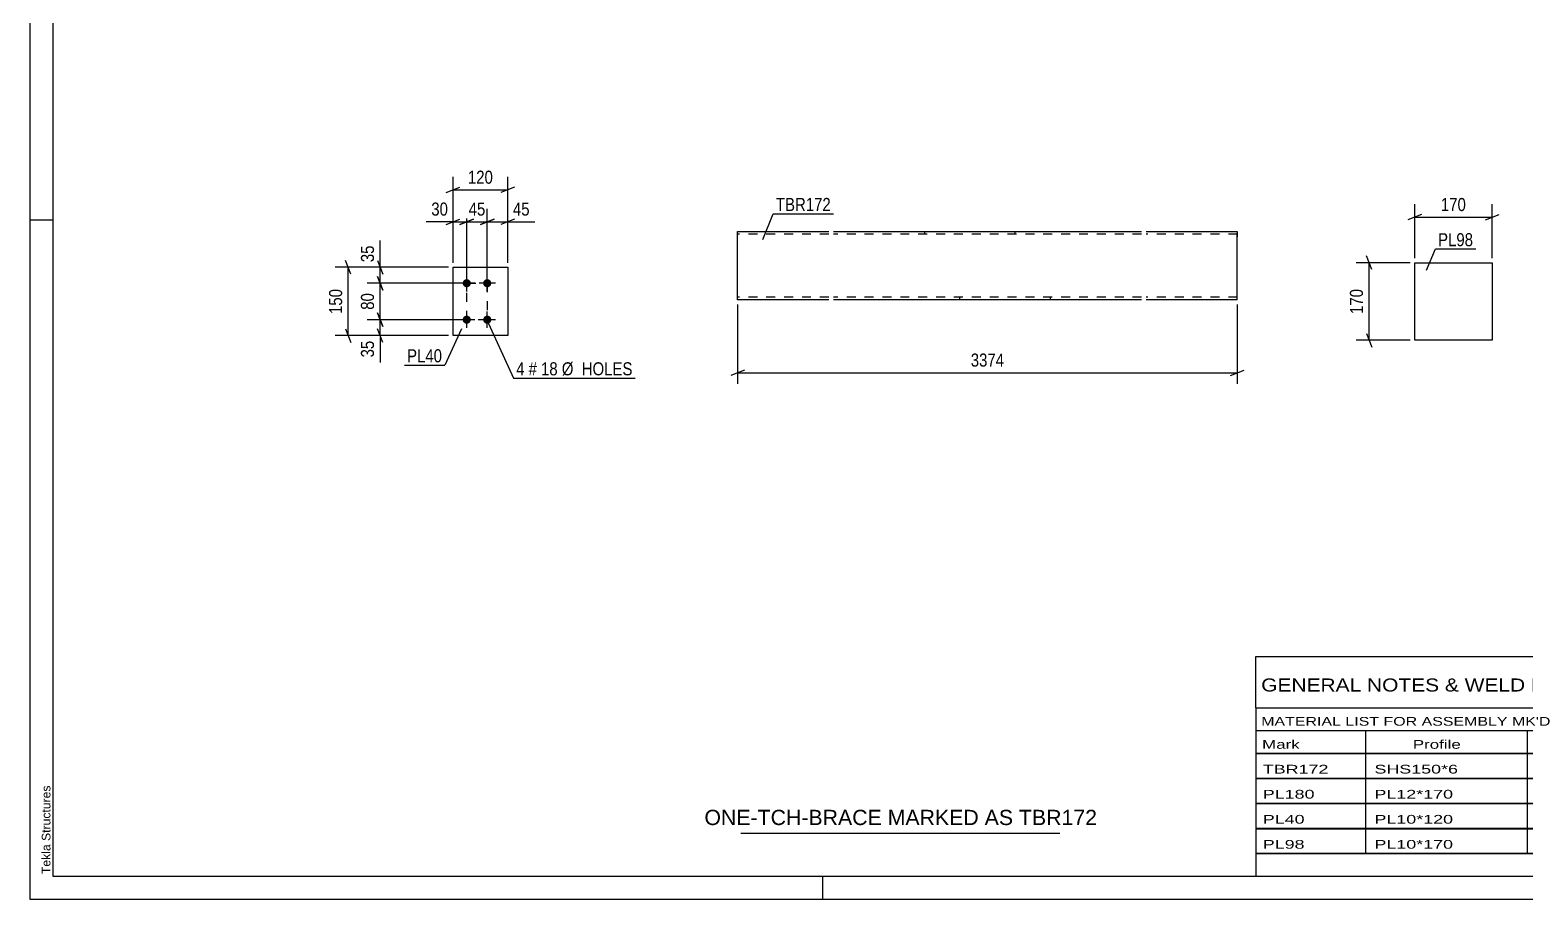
# Model space of a CAD drawing. Header units: millimetres. Extents: x 0 to 594, y 0 to 420.
# Drawn here: x 0 to 328.3, y 0 to 190.8 of the extents above; entities that cross this region are included whole.
import ezdxf

# ---------------------------------------------------------------- set-up
doc = ezdxf.new("R2010")
doc.units = ezdxf.units.MM
doc.linetypes.add('DXK_LINE_DOT2', pattern=[3.9198, 1.9599, -1.9599])
doc.styles.add('Arial', font='ARIAL.TTF', dxfattribs={"height": 0.2})
doc.styles.add('Arial Narrow', font='ARIALN.TTF', dxfattribs={"height": 0.2})

# ---------------------------------------------------------------- blocks, each defined once
blk = doc.blocks.new('Unknown-580873524-1130')
at = {"color": 5, "linetype": 'Continuous'}
for p, q in [((0, 420), (0, 0)), ((5, 415), (5, 5)), ((5, 149), (0, 149)), ((5, 5), (589, 5)), ((174, 0), (174, 5)), ((0, 0), (594, 0))]:
    blk.add_line(p, q, dxfattribs=at)
at = {"color": 174, "linetype": 'Continuous', "style": 'Arial'}
blk.add_text('Tekla Structures', height=1.9102, rotation=90, dxfattribs=at).set_placement((4.5, 5.5))
blk = doc.blocks.new('Bolt-580873524-2170 - 2136')
at = {"linetype": 'Continuous'}
for points in [[(95.84, 134.27, -1), (95.84, 136.07, -1)], [(100.34, 134.27, -1), (100.34, 136.07, -1)], [(95.84, 126.27, -1), (95.84, 128.07, -1)], [(100.34, 126.27, -1), (100.34, 128.07, -1)]]:
    blk.add_hatch(color=1, dxfattribs=at).paths.add_polyline_path(points)
at = {"color": 1, "linetype": 'Continuous'}
for p, q in [((97.64, 135.17), (94.04, 135.17)), ((95.84, 133.37), (95.84, 136.97)), ((102.14, 135.17), (98.54, 135.17)), ((100.34, 133.37), (100.34, 136.97)), ((95.84, 125.37), (95.84, 128.97)), ((100.34, 125.37), (100.34, 128.97)), ((97.64, 127.17), (94.04, 127.17)), ((102.14, 127.17), (98.54, 127.17))]:
    blk.add_line(p, q, dxfattribs=at)
blk = doc.blocks.new('Part-580873524-2175 - 2136')
at = {"color": 2, "linetype": 'Continuous'}
for p, q in [((92.84, 123.67), (92.84, 138.67)), ((92.84, 138.67), (104.84, 138.67)), ((104.84, 138.67), (104.84, 123.67)), ((104.84, 123.67), (92.84, 123.67))]:
    blk.add_line(p, q, dxfattribs=at)
blk = doc.blocks.new('Part-580873524-2379 - 2373')
at = {"color": 2, "linetype": 'Continuous'}
for p, q in [((303.83, 122.67), (303.83, 139.67)), ((303.83, 139.67), (320.83, 139.67)), ((320.83, 139.67), (320.83, 122.67)), ((320.83, 122.67), (303.83, 122.67))]:
    blk.add_line(p, q, dxfattribs=at)
blk = doc.blocks.new('Part-580873524-2523 - 2517')
at = {"color": 2, "linetype": 'Continuous'}
for p, q in [((155.28, 131.62), (155.28, 146.53)), ((155.28, 146.53), (175.28, 146.53)), ((176.28, 146.53), (243.9, 146.53)), ((244.9, 146.53), (264.9, 146.53)), ((264.9, 146.53), (264.9, 146.44)), ((264.9, 146.44), (264.9, 145.33)), ((264.9, 131.53), (264.9, 145.33)), ((155.28, 131.53), (155.28, 131.62)), ((175.28, 131.53), (155.28, 131.53)), ((243.9, 131.53), (176.28, 131.53)), ((264.9, 131.53), (244.9, 131.53))]:
    blk.add_line(p, q, dxfattribs=at)
at = {"color": 7, "linetype": 'DXK_LINE_DOT2'}
for p, q in [((175.28, 145.93), (155.28, 145.93)), ((243.9, 145.93), (176.28, 145.93)), ((196.28, 146.53), (196.28, 145.93)), ((216.13, 146.53), (216.13, 145.93)), ((264.9, 145.93), (244.9, 145.93)), ((264.9, 145.33), (264.9, 146.18)), ((155.28, 132.13), (155.28, 132.18)), ((175.28, 132.13), (155.28, 132.13)), ((243.9, 132.13), (176.28, 132.13)), ((204.06, 131.53), (204.06, 132.13)), ((223.9, 131.53), (223.9, 132.13)), ((264.9, 132.13), (244.9, 132.13)), ((264.9, 132.13), (264.9, 132.18))]:
    blk.add_line(p, q, dxfattribs=at)
blk = doc.blocks.new('Rectangle-580873524-2359 - 2136')
at = {"color": 1, "linetype": 'DXK_LINE_DOT2'}
blk.add_lwpolyline([(95.84, 135.17), (100.34, 135.17), (100.34, 127.17), (95.84, 127.17), (95.84, 135.17)], close=True, dxfattribs=at)
blk = doc.blocks.new('StraightDimension-580873524-2275 - 2136')
at = {"color": 7, "linetype": 'Continuous'}
for p, q in [((91.84, 138.67), (73.99, 138.67)), ((76.24, 140.17), (77.44, 137.17)), ((76.84, 135.17), (76.84, 138.67)), ((94.84, 135.17), (73.99, 135.17)), ((77.44, 133.67), (76.24, 136.67))]:
    blk.add_line(p, q, dxfattribs=at)
at = {"color": 0}
blk.add_wipeout([(76.09, 144.06), (71.89, 144.06), (71.89, 139.2), (76.09, 139.2)], dxfattribs=at)
at = {"color": 7, "linetype": 'Continuous'}
blk.add_line((76.84, 138.67), (76.84, 144.58), dxfattribs=at)
blk.add_line((76.84, 138.67), (76.84, 144.58), dxfattribs=at)
at = {"color": 3, "style": 'Arial Narrow'}
blk.add_text('35', height=2.863, rotation=90.0002, dxfattribs=at).set_placement((75.49, 139.8))
blk = doc.blocks.new('StraightDimension-580873524-2252 - 2136')
at = {"color": 7, "linetype": 'Continuous'}
for p, q in [((76.24, 128.67), (77.44, 125.67)), ((94.84, 127.17), (73.99, 127.17)), ((77.44, 122.17), (76.24, 125.17)), ((76.84, 123.67), (76.84, 127.17)), ((91.84, 123.67), (73.99, 123.67))]:
    blk.add_line(p, q, dxfattribs=at)
at = {"color": 0}
blk.add_wipeout([(76.09, 123.15), (71.89, 123.15), (71.89, 118.29), (76.09, 118.29)], dxfattribs=at)
at = {"color": 7, "linetype": 'Continuous'}
blk.add_line((76.84, 123.67), (76.84, 117.77), dxfattribs=at)
blk.add_line((76.84, 123.67), (76.84, 117.77), dxfattribs=at)
at = {"color": 3, "style": 'Arial Narrow'}
blk.add_text('35', height=2.863, rotation=90.0002, dxfattribs=at).set_placement((75.49, 118.89))
blk = doc.blocks.new('StraightDimension-580873524-2265 - 2136')
at = {"color": 7, "linetype": 'Continuous'}
for p, q in [((94.84, 135.17), (73.99, 135.17)), ((76.24, 136.67), (77.44, 133.67)), ((76.84, 127.17), (76.84, 135.17)), ((77.44, 125.67), (76.24, 128.67)), ((94.84, 127.17), (73.99, 127.17))]:
    blk.add_line(p, q, dxfattribs=at)
at = {"color": 0}
blk.add_wipeout([(76.09, 133.6), (71.89, 133.6), (71.89, 128.75), (76.09, 128.75)], dxfattribs=at)
at = {"color": 3, "style": 'Arial Narrow'}
blk.add_text('80', height=2.863, rotation=90.0002, dxfattribs=at).set_placement((75.49, 129.35))
blk = doc.blocks.new('StraightDimension-580873524-2289 - 2136')
at = {"color": 7, "linetype": 'Continuous'}
for p, q in [((91.84, 138.67), (66.99, 138.67)), ((70.44, 137.17), (69.24, 140.17)), ((69.84, 123.67), (69.84, 138.67)), ((69.24, 125.17), (70.44, 122.17)), ((91.84, 123.67), (66.99, 123.67))]:
    blk.add_line(p, q, dxfattribs=at)
at = {"color": 0}
blk.add_wipeout([(69.09, 134.52), (64.89, 134.52), (64.89, 127.83), (69.09, 127.83)], dxfattribs=at)
at = {"color": 3, "style": 'Arial Narrow'}
blk.add_text('150', height=2.863, rotation=90.0002, dxfattribs=at).set_placement((68.49, 128.43))
blk = doc.blocks.new('StraightDimension-580873524-2306 - 2136')
at = {"color": 7, "linetype": 'Continuous'}
for p, q in [((92.84, 139.67), (92.84, 151.52)), ((95.84, 136.17), (95.84, 151.52)), ((91.34, 148.07), (94.34, 149.27)), ((92.84, 148.67), (95.84, 148.67)), ((97.34, 149.27), (94.34, 148.07))]:
    blk.add_line(p, q, dxfattribs=at)
at = {"color": 0}
blk.add_wipeout([(92.32, 149.42), (92.32, 153.62), (87.46, 153.62), (87.46, 149.42)], dxfattribs=at)
at = {"color": 7, "linetype": 'Continuous'}
blk.add_line((92.84, 148.67), (86.94, 148.67), dxfattribs=at)
blk.add_line((92.84, 148.67), (86.94, 148.67), dxfattribs=at)
at = {"color": 3, "style": 'Arial Narrow'}
blk.add_text('30', height=2.863, dxfattribs=at).set_placement((88.06, 150.02))
blk = doc.blocks.new('StraightDimension-580873524-2319 - 2136')
at = {"color": 7, "linetype": 'Continuous'}
for p, q in [((95.84, 136.17), (95.84, 151.52)), ((100.34, 136.17), (100.34, 151.52)), ((94.34, 148.07), (97.34, 149.27)), ((95.84, 148.67), (100.34, 148.67)), ((101.84, 149.27), (98.84, 148.07))]:
    blk.add_line(p, q, dxfattribs=at)
at = {"color": 0}
blk.add_wipeout([(100.52, 149.42), (100.52, 153.62), (95.66, 153.62), (95.66, 149.42)], dxfattribs=at)
at = {"color": 3, "style": 'Arial Narrow'}
blk.add_text('45', height=2.863, dxfattribs=at).set_placement((96.26, 150.02))
blk = doc.blocks.new('StraightDimension-580873524-2329 - 2136')
at = {"color": 7, "linetype": 'Continuous'}
for p, q in [((100.34, 136.17), (100.34, 151.52)), ((104.84, 139.67), (104.84, 151.52)), ((98.84, 148.07), (101.84, 149.27)), ((100.34, 148.67), (104.84, 148.67)), ((106.34, 149.27), (103.34, 148.07))]:
    blk.add_line(p, q, dxfattribs=at)
at = {"color": 0}
blk.add_wipeout([(110.22, 149.42), (110.22, 153.62), (105.37, 153.62), (105.37, 149.42)], dxfattribs=at)
at = {"color": 7, "linetype": 'Continuous'}
blk.add_line((104.84, 148.67), (110.75, 148.67), dxfattribs=at)
blk.add_line((104.84, 148.67), (110.75, 148.67), dxfattribs=at)
at = {"color": 3, "style": 'Arial Narrow'}
blk.add_text('45', height=2.863, dxfattribs=at).set_placement((105.97, 150.02))
blk = doc.blocks.new('StraightDimension-580873524-2343 - 2136')
at = {"color": 7, "linetype": 'Continuous'}
for p, q in [((92.84, 139.67), (92.84, 158.52)), ((104.84, 139.67), (104.84, 158.52)), ((91.34, 155.07), (94.34, 156.27)), ((92.84, 155.67), (104.84, 155.67)), ((106.34, 156.27), (103.34, 155.07))]:
    blk.add_line(p, q, dxfattribs=at)
at = {"color": 0}
blk.add_wipeout([(102.18, 156.42), (102.18, 160.62), (95.5, 160.62), (95.5, 156.42)], dxfattribs=at)
at = {"color": 3, "style": 'Arial Narrow'}
blk.add_text('120', height=2.863, dxfattribs=at).set_placement((96.1, 157.02))
blk = doc.blocks.new('StraightDimension-580873524-2381 - 2373')
at = {"color": 7, "linetype": 'Continuous'}
for p, q in [((303.83, 140.67), (303.83, 152.52)), ((320.83, 140.67), (320.83, 152.52)), ((305.33, 150.27), (302.33, 149.07)), ((303.83, 149.67), (320.83, 149.67)), ((319.33, 149.07), (322.33, 150.27))]:
    blk.add_line(p, q, dxfattribs=at)
at = {"color": 0}
blk.add_wipeout([(315.67, 150.42), (315.67, 154.62), (308.98, 154.62), (308.98, 150.42)], dxfattribs=at)
at = {"color": 3, "style": 'Arial Narrow'}
blk.add_text('170', height=2.863, dxfattribs=at).set_placement((309.58, 151.02))
blk = doc.blocks.new('StraightDimension-580873524-2392 - 2373')
at = {"color": 7, "linetype": 'Continuous'}
for p, q in [((294.43, 138.17), (293.23, 141.17)), ((302.83, 139.67), (290.98, 139.67)), ((293.83, 122.67), (293.83, 139.67)), ((302.83, 122.67), (290.98, 122.67)), ((293.23, 124.17), (294.43, 121.17))]:
    blk.add_line(p, q, dxfattribs=at)
at = {"color": 0}
blk.add_wipeout([(293.08, 134.52), (288.88, 134.52), (288.88, 127.83), (293.08, 127.83)], dxfattribs=at)
at = {"color": 3, "style": 'Arial Narrow'}
blk.add_text('170', height=2.863, rotation=90.0002, dxfattribs=at).set_placement((292.48, 128.43))
blk = doc.blocks.new('StraightDimension-580873524-2530 - 2517')
at = {"color": 7, "linetype": 'Continuous'}
for p, q in [((155.28, 130.53), (155.28, 113.13)), ((264.9, 130.53), (264.9, 113.13)), ((156.78, 116.13), (153.78, 114.93)), ((155.28, 115.53), (264.9, 115.53)), ((263.4, 114.93), (266.4, 116.13))]:
    blk.add_line(p, q, dxfattribs=at)
at = {"color": 0}
blk.add_wipeout([(214.35, 116.28), (214.35, 120.48), (205.83, 120.48), (205.83, 116.28)], dxfattribs=at)
at = {"color": 3, "style": 'Arial Narrow'}
blk.add_text('3374', height=2.863, dxfattribs=at).set_placement((206.43, 116.88))
blk = doc.blocks.new('Unknown-580873524-4530')
at = {"color": 7, "linetype": 'Continuous'}
for p, q in [((269, 53.25), (429, 53.25)), ((269, 42), (269, 53.25)), ((429, 53.25), (429, 42)), ((269, 42), (429, 42)), ((269, 42), (269, 37)), ((429, 42), (429, 37)), ((269, 37), (429, 37)), ((269, 37), (269, 32)), ((293, 37), (293, 32)), ((328.5, 37), (328.5, 32)), ((354.5, 37), (354.5, 32)), ((367.5, 37), (367.5, 32)), ((385, 37), (385, 32)), ((407, 37), (407, 32)), ((429, 37), (429, 32)), ((269, 32), (429, 32)), ((269, 31.95), (269, 26.55)), ((269, 31.95), (429, 31.95)), ((293, 32), (293, 26.5)), ((328.5, 32), (328.5, 26.5)), ((354.5, 32), (354.5, 26.5)), ((367.5, 32), (367.5, 26.5)), ((385, 32), (385, 26.5)), ((407, 32), (407, 26.5)), ((429, 31.95), (429, 26.55)), ((269, 26.55), (429, 26.55)), ((269, 26.45), (269, 21.05)), ((269, 26.45), (429, 26.45)), ((293, 26.5), (293, 21)), ((328.5, 26.5), (328.5, 21)), ((354.5, 26.5), (354.5, 21)), ((367.5, 26.5), (367.5, 21)), ((385, 26.5), (385, 21)), ((407, 26.5), (407, 21)), ((429, 26.45), (429, 21.05)), ((269, 21.05), (429, 21.05)), ((269, 20.95), (269, 15.55)), ((269, 20.95), (429, 20.95)), ((293, 21), (293, 15.5)), ((328.5, 21), (328.5, 15.5)), ((354.5, 21), (354.5, 15.5)), ((367.5, 21), (367.5, 15.5)), ((385, 21), (385, 15.5)), ((407, 21), (407, 15.5)), ((429, 20.95), (429, 15.55)), ((269, 15.55), (429, 15.55)), ((269, 15.45), (269, 10.05)), ((269, 15.45), (429, 15.45)), ((293, 15.5), (293, 10)), ((328.5, 15.5), (328.5, 10)), ((354.5, 15.5), (354.5, 10)), ((367.5, 15.5), (367.5, 10)), ((385, 15.5), (385, 10)), ((407, 15.5), (407, 10)), ((429, 15.45), (429, 10.05)), ((269, 10.05), (429, 10.05)), ((269, 10), (429, 10)), ((269, 10), (269, 5)), ((385, 10), (385, 5)), ((407, 10), (407, 5)), ((429, 10), (429, 5)), ((269, 5), (429, 5))]:
    blk.add_line(p, q, dxfattribs=at)
at = {"color": 7, "style": 'Arial Narrow'}
for s, height, width, p in [('GENERAL NOTES & WELD DETAILS :', 2.8633, 1.4, (270.15, 45.56)), ('REFER TYP DRAWING TYP-01', 1.9089, 1.6, (353.7, 45.66)), ("MATERIAL LIST FOR ASSEMBLY MK'D", 1.9089, 1.6, (270.15, 38.06)), ('TBR172', 1.909, 1.794707, (361.59, 37.97)), ('1', 1.91, 1.794707, (391.08, 38.06)), ('No. Required', 1.9089, 1.6, (400.41, 38.06)), ('Mark', 1.909, 1.7, (270.34, 33)), ('Profile', 1.909, 1.7, (303.41, 33)), ('Material', 1.909, 1.7, (333.54, 33.06)), ('No.', 1.909, 1.7, (358.5, 33.06)), ('Length', 1.909, 1.7, (369, 33.06)), ('Area', 1.909, 1.7, (391.5, 33.06)), ('Weight', 1.909, 1.7, (411, 33.06))]:
    blk.add_text(s, height=height, dxfattribs=dict(at, width=width)).set_placement(p)
at = {"color": 7, "linetype": 'Continuous', "style": 'Arial Narrow'}
for s, height, width, p in [('TBR172', 1.909, 1.794707, (270.5, 27.56)), ('SHS150*6', 1.909, 1.794707, (295, 27.56)), ('E350', 1.909, 1.794707, (334.74, 27.56)), ('1', 1.91, 1.794707, (358.86, 27.56)), ('3374', 1.909, 1.794707, (371.58, 27.56)), ('2.0', 1.909, 1.794707, (395.32, 27.56)), ('91.3', 1.909, 1.794707, (414.14, 27.56)), ('PL180', 1.909, 1.794707, (270.5, 22.06)), ('PL12*170', 1.909, 1.794707, (295, 22.06)), ('E350', 1.909, 1.794707, (334.74, 22.06)), ('1', 1.91, 1.794707, (358.86, 22.06)), ('517', 1.909, 1.794707, (373.77, 22.06)), ('0.2', 1.909, 1.794707, (395.32, 22.06)), ('8.3', 1.909, 1.794707, (416.33, 22.06)), ('PL40', 1.909, 1.794707, (270.5, 16.56)), ('PL10*120', 1.909, 1.794707, (295, 16.56)), ('E350', 1.909, 1.794707, (334.74, 16.56)), ('4', 1.91, 1.794707, (358.86, 16.56)), ('150', 1.909, 1.794707, (373.77, 16.56)), ('0.0', 1.909, 1.794707, (395.32, 16.56)), ('5.7', 1.909, 1.794707, (416.33, 16.56)), ('PL98', 1.909, 1.794707, (270.5, 11.06)), ('PL10*170', 1.909, 1.794707, (295, 11.06)), ('E350', 1.909, 1.794707, (334.74, 11.06)), ('2', 1.91, 1.794707, (358.86, 11.06)), ('170', 1.909, 1.794707, (373.77, 11.06)), ('0.1', 1.909, 1.794707, (395.32, 11.06)), ('4.5', 1.909, 1.794707, (416.33, 11.06)), ('Total', 1.909, 1.7, (371.33, 6.5)), ('2.5', 1.909, 1.794707, (394.83, 6.5)), ('109.7', 1.909, 1.794707, (411.96, 6.5))]:
    blk.add_text(s, height=height, dxfattribs=dict(at, width=width)).set_placement(p)
blk = doc.blocks.new('Unknown-580873524-4531')
at = {"color": 7, "linetype": 'Continuous'}
blk.add_line((156, 14.5), (226, 14.5), dxfattribs=at)
at = {"color": 7, "style": 'Arial'}
blk.add_text('ONE-TCH-BRACE MARKED AS TBR172', height=3.3428, dxfattribs=at).set_placement((147.99, 16.25))
blk = doc.blocks.new('Mark-580873524-2171 - 2136')
at = {"color": 0}
blk.add_wipeout([(90.43, 117.82), (90.43, 120.82), (82.75, 120.82), (82.75, 117.82)], dxfattribs=at)
blk.add_wipeout([(90.43, 117.82), (90.43, 120.82), (82.75, 120.82), (82.75, 117.82)], dxfattribs=at)
at = {"color": 30, "linetype": 'Continuous'}
for p in [(94.68, 125.18), (82.15, 117.22)]:
    blk.add_line(p, (91.03, 117.22), dxfattribs=at)
at = {"color": 3, "style": 'Arial Narrow'}
blk.add_text('PL40', height=2.863, dxfattribs=at).set_placement((82.75, 117.82))
blk = doc.blocks.new('Mark-580873524-2166 - 2136')
at = {"color": 0}
blk.add_wipeout([(108.52, 114.96), (108.52, 117.96), (106.69, 117.96), (106.69, 114.96)], dxfattribs=at)
blk.add_wipeout([(108.52, 114.96), (108.52, 117.96), (106.69, 117.96), (106.69, 114.96)], dxfattribs=at)
at = {"color": 7, "linetype": 'Continuous'}
blk.add_line((100.17, 127.27), (106.09, 114.36), dxfattribs=at)
at = {"color": 0}
blk.add_wipeout([(111.24, 114.96), (111.24, 117.96), (109.42, 117.96), (109.42, 114.96)], dxfattribs=at)
blk.add_wipeout([(111.24, 114.96), (111.24, 117.96), (109.42, 117.96), (109.42, 114.96)], dxfattribs=at)
at = {"color": 3, "style": 'Arial Narrow'}
blk.add_text('4', height=2.86, dxfattribs=at).set_placement((106.69, 114.96))
at = {"color": 0}
blk.add_wipeout([(115.8, 114.96), (115.8, 117.96), (112.14, 117.96), (112.14, 114.96)], dxfattribs=at)
blk.add_wipeout([(115.8, 114.96), (115.8, 117.96), (112.14, 117.96), (112.14, 114.96)], dxfattribs=at)
at = {"color": 3, "style": 'Arial Narrow'}
blk.add_text('#', height=2.86, dxfattribs=at).set_placement((109.42, 114.96))
at = {"color": 0}
blk.add_wipeout([(132.23, 114.96), (132.23, 117.96), (116.7, 117.96), (116.7, 114.96)], dxfattribs=at)
blk.add_wipeout([(132.23, 114.96), (132.23, 117.96), (116.7, 117.96), (116.7, 114.96)], dxfattribs=at)
at = {"color": 7, "linetype": 'Continuous'}
blk.add_line((106.09, 114.36), (132.83, 114.36), dxfattribs=at)
at = {"color": 3, "style": 'Arial Narrow'}
for s, p in [('18', (112.14, 114.96)), ('Ø  HOLES', (116.7, 114.96))]:
    blk.add_text(s, height=2.863, dxfattribs=at).set_placement(p)
blk = doc.blocks.new('Mark-580873524-2375 - 2373')
at = {"color": 0}
blk.add_wipeout([(316.64, 143.3), (316.64, 146.3), (308.96, 146.3), (308.96, 143.3)], dxfattribs=at)
blk.add_wipeout([(316.64, 143.3), (316.64, 146.3), (308.96, 146.3), (308.96, 143.3)], dxfattribs=at)
at = {"color": 30, "linetype": 'Continuous'}
for p, q in [((306.4, 138.02), (308.36, 142.7)), ((308.36, 142.7), (317.24, 142.7))]:
    blk.add_line(p, q, dxfattribs=at)
at = {"color": 3, "style": 'Arial Narrow'}
blk.add_text('PL98', height=2.863, dxfattribs=at).set_placement((308.96, 143.3))
blk = doc.blocks.new('Mark-580873524-2519 - 2517')
at = {"color": 0}
blk.add_wipeout([(175.73, 151.03), (175.73, 154.03), (163.67, 154.03), (163.67, 151.03)], dxfattribs=at)
blk.add_wipeout([(175.73, 151.03), (175.73, 154.03), (163.67, 154.03), (163.67, 151.03)], dxfattribs=at)
at = {"color": 30, "linetype": 'Continuous'}
for p, q in [((160.84, 144.78), (163.07, 150.43)), ((163.07, 150.43), (176.33, 150.43))]:
    blk.add_line(p, q, dxfattribs=at)
at = {"color": 3, "style": 'Arial Narrow'}
blk.add_text('TBR172', height=2.863, dxfattribs=at).set_placement((163.67, 151.03))

msp = doc.modelspace()

# ---------------------------------------------------------------- block references
for name in ['Unknown-580873524-1130', 'Part-580873524-2523 - 2517', 'Part-580873524-2175 - 2136', 'Part-580873524-2379 - 2373', 'Bolt-580873524-2170 - 2136', 'Rectangle-580873524-2359 - 2136', 'Unknown-580873524-4530', 'Unknown-580873524-4531']:
    msp.add_blockref(name, (0, 0))

# ---------------------------------------------------------------- next in the draw order: block references
for name in ['StraightDimension-580873524-2381 - 2373', 'Mark-580873524-2519 - 2517', 'StraightDimension-580873524-2275 - 2136', 'StraightDimension-580873524-2252 - 2136', 'StraightDimension-580873524-2530 - 2517', 'Mark-580873524-2166 - 2136']:
    msp.add_blockref(name, (0, 0))

# ---------------------------------------------------------------- next in the draw order: block references
for name in ['Mark-580873524-2375 - 2373', 'StraightDimension-580873524-2392 - 2373', 'StraightDimension-580873524-2265 - 2136']:
    msp.add_blockref(name, (0, 0))

# ---------------------------------------------------------------- next in the draw order: block references
msp.add_blockref('StraightDimension-580873524-2289 - 2136', (0, 0))

# ---------------------------------------------------------------- next in the draw order: block references
for name in ['StraightDimension-580873524-2306 - 2136', 'Mark-580873524-2171 - 2136']:
    msp.add_blockref(name, (0, 0))

# ---------------------------------------------------------------- next in the draw order: block references
msp.add_blockref('StraightDimension-580873524-2319 - 2136', (0, 0))

# ---------------------------------------------------------------- next in the draw order: block references
msp.add_blockref('StraightDimension-580873524-2329 - 2136', (0, 0))

# ---------------------------------------------------------------- next in the draw order: block references
msp.add_blockref('StraightDimension-580873524-2343 - 2136', (0, 0))

doc.saveas('drawing.dxf')
